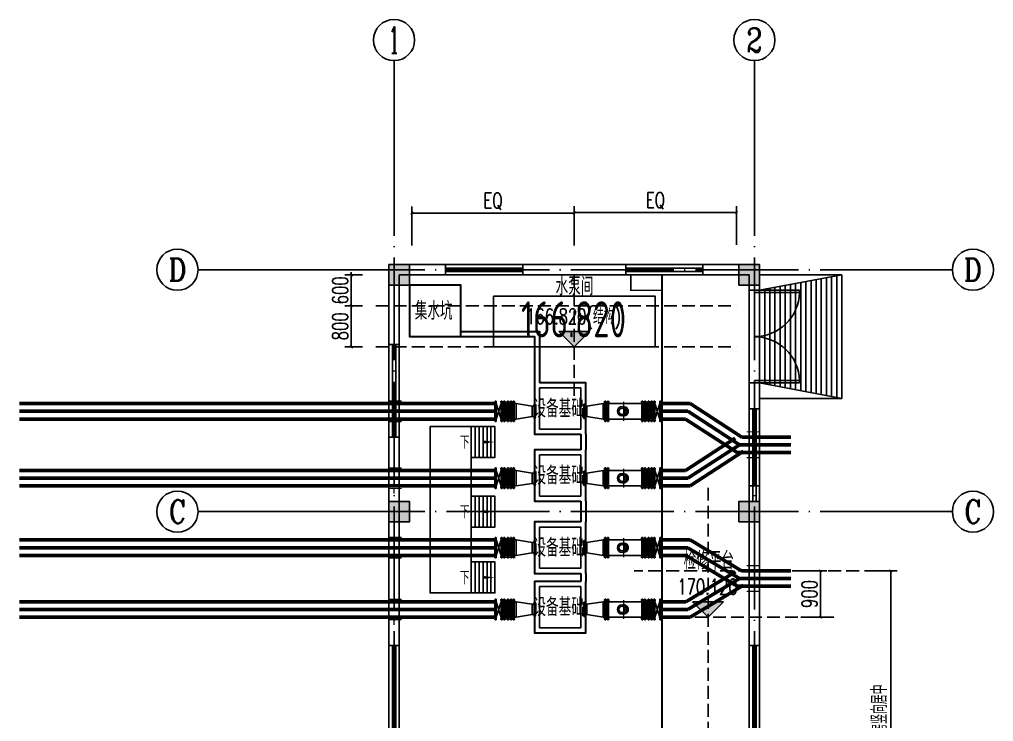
# Model space of a CAD drawing. Header units: millimetres. Extents: x 1742399 to 4898386, y 2481636 to 5226310.
# Drawn here: x 2914090 to 2933012, y 2608306 to 2621944 of the extents above; entities that cross this region are included whole.
import ezdxf
from ezdxf.enums import TextEntityAlignment as Align

# ---------------------------------------------------------------- set-up
doc = ezdxf.new("R2010")
doc.units = ezdxf.units.MM
doc.header["$LTSCALE"] = 1000
for name, pattern in [('ACAD_ISO04W100', [30.5, 24, -3, 0.5, -3]), ('ACAD_ISO10W100', [18, 12, -3, 0, -3]), ('CENTER2', [28.575, 19.05, -3.175, 3.175, -3.175]), ('DASH', [0.35, 0.25, -0.1]), ('DOTE', [2.42, 2, -0.2, 0.02, -0.2])]:
    doc.linetypes.add(name, pattern=pattern)
doc.layers.add('0_提资', color=7, linetype='Continuous', lineweight=50, true_color=0xffffff)
doc.layers.add('管道', color=1, linetype='Continuous', lineweight=50, true_color=0xff0000)
for name, color, linetype in [('AXIS', 3, 'Continuous'), ('AXIS_TEXT', 7, 'Continuous'), ('DOTE', 1, 'DOTE'), ('FLOOR_STEEL', 2, 'Continuous'), ('PUB_DIM', 3, 'Continuous'), ('PUB_HATCH', 8, 'Continuous'), ('STAIR', 2, 'Continuous'), ('STAIR_STEEL', 2, 'Continuous'), ('TWT_DIM', 3, 'Continuous'), ('WALL', 4, 'Continuous'), ('WALL_EXT', 4, 'Continuous'), ('WINDOW', 3, 'Continuous'), ('YHG_填充', 8, 'Continuous'), ('YHG_文字', 7, 'Continuous'), ('YHG_柱', 4, 'Continuous'), ('YHJ_引出、索引', 3, 'Continuous'), ('YHJ_立面_墙线中', 2, 'Continuous'), ('意见', 1, 'Continuous'), ('房间轮廓线', 6, 'Continuous'), ('水泵基础', 7, 'Continuous'), ('电缆沟', 7, 'Continuous'), ('细线', 4, 'Continuous'), ('设备', 161, 'Continuous')]:
    doc.layers.add(name, color=color, linetype=linetype)
for name, color, linetype, lineweight in [('FLOOR', 2, 'Continuous', 30), ('中心线', 1, 'ACAD_ISO04W100', 18), ('中轴', 20, 'ACAD_ISO04W100', 9), ('排水沟', 4, 'Continuous', 30), ('管', 1, 'Continuous', 30), ('集水坑', 4, 'Continuous', 30)]:
    doc.layers.add(name, color=color, linetype=linetype, lineweight=lineweight)
doc.styles.add('_TCH_AXIS', font='COMPLEX', dxfattribs={"bigfont": 'GBCBIG'})
doc.styles.add('_TCH_DIM', font='SIMPLEX', dxfattribs={"bigfont": 'GBCBIG'})
doc.styles.add('_TCH_DIM_T3', font='SIMPLEX', dxfattribs={"width": 0.705882, "bigfont": 'GBCBIG'})
doc.styles.add('COMPLEX', font='COMPLEX')
doc.styles.add('HZ1', font='romans.shx', dxfattribs={"width": 0.7, "bigfont": 'hztxt.shx'})
doc.styles.add('TSSD_Rein', font='TSSDENG', dxfattribs={"width": 0.7, "bigfont": '@1HZTXT'})
doc.styles.add('TSSD_REIN_T3', font='tssdeng.shx', dxfattribs={"width": 0.7, "bigfont": 'hztxt.shx'})
doc.styles.add('tssdeng', font='tssdeng.shx', dxfattribs={"width": 0.7, "bigfont": 'hztxt.shx'})
doc.styles.add('宋体', font='')
doc.styles.get('宋体').set_extended_font_data('SimSun')
doc.dimstyles.new('_TCH_ARCH&&50', dxfattribs={"dimtxt": 148.75, "dimasz": 50, "dimexe": 125, "dimexo": 150, "dimgap": 63.125, "dimtad": 1, "dimdec": 0, "dimzin": 0, "dimdsep": 46, "dimtxsty": '_TCH_DIM_T3', "dimblk": 'ARCHTICK', "dimcen": 0.09, "dimclrt": 7, "dimazin": 2, "dimtfac": 1, "dimtdec": 0, "dimtix": 1, "dimtmove": 2, "dimatfit": 3, "dimfxl": 75, "dimtolj": 1, "dimtzin": 0, "dimarcsym": 0})

# ---------------------------------------------------------------- blocks, each defined once
blk = doc.blocks.new('_AXISO')
blk.add_circle((0, 0), 0.5)
at = {"layer": 'AXIS_TEXT', "style": 'COMPLEX', "width": 1.041667}
blk.add_attdef('A', text='', height=0.56, dxfattribs=at).set_placement((-0.25, -0.28), (0.25, -0.28), align=Align.FIT)
blk = doc.blocks.new('刚性防水套管DN400')
at = {"layer": '中轴', "color": 8, "linetype": 'CENTER2', "ltscale": 10}
blk.add_line((1966752, 2550634), (1967002, 2550634), dxfattribs=at)
at = {"layer": '管', "lineweight": 50, "const_width": 25}
for points in [[(1966752, 2550884), (1967002, 2550884)], [(1966852, 2550884), (1966852, 2550984)], [(1966752, 2550384), (1967002, 2550384)], [(1966852, 2550384), (1966852, 2550284)]]:
    blk.add_lwpolyline(points, dxfattribs=at)
at = {"style": '宋体', "width": 0.7, "flags": 1}
blk.add_attdef('中心标高', (1966552, 2549850), '', height=350, dxfattribs=at)
blk = doc.blocks.new('DN400法兰')
at = {"layer": '中心线', "ltscale": 50}
for p, q in [((-258, 20), (-258, -55)), ((257, 20), (257, -55))]:
    blk.add_line(p, q, dxfattribs=at)
at = {"layer": '设备', "ltscale": 50}
for p, q in [((-240, 0), (-244, -4)), ((-240, 0), (240, 0)), ((240, 0), (244, -4)), ((-283, -30), (-283, -4)), ((282, -4), (-283, -4)), ((282, -30), (282, -4))]:
    blk.add_line(p, q, dxfattribs=at)
at = {"layer": '设备'}
for p, q in [((-240, 0), (240, 0)), ((-283, -30), (282, -30))]:
    blk.add_line(p, q, dxfattribs=at)
blk = doc.blocks.new('DN250法兰')
at = {"layer": '中心线', "ltscale": 50}
for p, q in [((-50, 175), (22, 175)), ((-50, -175), (22, -175))]:
    blk.add_line(p, q, dxfattribs=at)
at = {"layer": '设备', "ltscale": 50}
for p, q in [((-26, 160), (-23, 162)), ((-26, -160), (-26, 160)), ((-26, -160), (-26, 160)), ((-23, 197), (0, 197)), ((-23, 197), (-23, -198)), ((0, 197), (0, -198)), ((-26, -160), (-23, -163)), ((0, -198), (-23, -198))]:
    blk.add_line(p, q, dxfattribs=at)
blk = doc.blocks.new('双盘偏心异径管（平面）')
at = {"layer": '设备'}
for p, q in [((57, 100), (18, 100)), ((57, 100), (373, 150)), ((408, 150), (373, 150)), ((373, 150), (373, -150)), ((57, -100), (18, -100)), ((373, -150), (57, -100)), ((408, -150), (373, -150))]:
    blk.add_line(p, q, dxfattribs=at)
at = {"layer": '设备', "ltscale": 50}
blk.add_line((18, -100), (18, 100), dxfattribs=at)
at = {"layer": '设备'}
blk.add_lwpolyline([(57, -100), (57, 100)], dxfattribs=at)
at = {"layer": '设备', "xscale": 0.7042253521126761, "yscale": 0.7042253521126761, "zscale": 0.7042253521126761, "rotation": 270}
blk.add_blockref('DN400法兰', (430, 0), dxfattribs=at)
at = {"layer": '设备', "xscale": 0.7042253521126761, "yscale": 0.7042253521126761, "zscale": 0.7042253521126761}
blk.add_blockref('DN250法兰', (18, 0), dxfattribs=at)
at = {"layer": '意见', "flags": 1}
blk.add_attdef('规格', (589, -14), '', height=227, dxfattribs=at)
blk = doc.blocks.new('双法兰传力接头')
at = {"layer": '中心线', "ltscale": 5}
for p, q in [((-17, 181), (166, 181)), ((-17, -181), (166, -181))]:
    blk.add_line(p, q, dxfattribs=at)
at = {"layer": '设备', "ltscale": 50}
for p, q in [((72, 199), (89, 199)), ((72, 199), (72, -199)), ((18, 167), (34, 167)), ((47, 141), (47, -141)), ((47, 141), (72, 141)), ((120, 155), (120, -155)), ((120, 155), (131, 155)), ((18, -167), (34, -167)), ((47, -141), (72, -141)), ((120, -155), (131, -155)), ((72, -199), (89, -199))]:
    blk.add_line(p, q, dxfattribs=at)
at = {"layer": '设备'}
for p, q in [((89, -199), (89, 199)), ((34, 167), (47, 141)), ((89, 141), (120, 141)), ((34, -167), (47, -141)), ((89, -141), (120, -141))]:
    blk.add_line(p, q, dxfattribs=at)
at = {"layer": '设备', "yscale": 0.7042253521126761, "zscale": 0.7042253521126761}
for p, xscale, rotation in [((-3, 0), 0.7042253521126761, 90), ((152, 0), -0.7042253521126761, 270)]:
    blk.add_blockref('DN400法兰', p, dxfattribs=dict(at, xscale=xscale, rotation=rotation))
at = {"layer": '意见', "flags": 1}
blk.add_attdef('规格', (193, -29), '', height=94.2, dxfattribs=at)
blk = doc.blocks.new('手动双盘蝶阀')
at = {"layer": '设备', "ltscale": 50}
for p, q in [((50, -150), (-50, 150)), ((-50, -150), (50, 150))]:
    blk.add_line(p, q, dxfattribs=at)
at = {"layer": '设备', "yscale": 0.7042253521126761, "zscale": 0.7042253521126761}
for p, xscale, rotation in [((-71, 0), 0.7042253521126761, 90), ((71, 0), -0.7042253521126761, 270)]:
    blk.add_blockref('DN400法兰', p, dxfattribs=dict(at, xscale=xscale, rotation=rotation))
at = {"layer": '意见', "flags": 1}
blk.add_attdef('规格', (147, 6), '', height=70.4, dxfattribs=at)
blk = doc.blocks.new('双盘异径管')
at = {"layer": '设备'}
for p, q in [((57, 100), (18, 100)), ((57, 100), (373, 150)), ((408, 150), (373, 150)), ((373, 150), (373, -150)), ((57, -100), (18, -100)), ((373, -150), (57, -100)), ((408, -150), (373, -150))]:
    blk.add_line(p, q, dxfattribs=at)
at = {"layer": '设备', "ltscale": 50}
blk.add_line((18, -100), (18, 100), dxfattribs=at)
at = {"layer": '设备'}
blk.add_lwpolyline([(57, -100), (57, 100)], dxfattribs=at)
at = {"layer": '设备', "xscale": 0.7042253521126761, "yscale": 0.7042253521126761, "zscale": 0.7042253521126761, "rotation": 270}
blk.add_blockref('DN400法兰', (430, 0), dxfattribs=at)
at = {"layer": '设备', "xscale": 0.7042253521126761, "yscale": 0.7042253521126761, "zscale": 0.7042253521126761}
blk.add_blockref('DN250法兰', (18, 0), dxfattribs=at)
at = {"layer": '意见', "flags": 1}
blk.add_attdef('规格', (621, -23), '', height=267, dxfattribs=at)
blk = doc.blocks.new('多功能水泵控制阀')
at = {"layer": '中心线', "ltscale": 10}
blk.add_line((296, -183), (296, 183), dxfattribs=at)
at = {"layer": '设备'}
for p, q in [((0, 150), (648, 150)), ((0, -150), (648, -150))]:
    blk.add_line(p, q, dxfattribs=at)
for radius in [91.1, 61.9]:
    blk.add_circle((264, 0), radius, dxfattribs=at)
blk.add_arc((296, 0), 88.6, 264.0575, 95.9425, dxfattribs=at)
at = {"layer": '设备', "yscale": 0.7042253521126761, "zscale": 0.7042253521126761}
for p, xscale, rotation in [((-21, 0), -0.7042253521126761, 90), ((669, 0), 0.7042253521126761, 270)]:
    blk.add_blockref('DN400法兰', p, dxfattribs=dict(at, xscale=xscale, rotation=rotation))
at = {"layer": '意见', "flags": 1}
blk.add_attdef('规格', (114, -565), '', height=244, dxfattribs=at)
blk = doc.blocks.new('电动双盘蝶阀')
at = {"layer": '设备', "ltscale": 50}
for p, q in [((50, -150), (-50, 150)), ((-50, -150), (50, 150))]:
    blk.add_line(p, q, dxfattribs=at)
at = {"layer": '设备', "yscale": 0.7042253521126761, "zscale": 0.7042253521126761}
for p, xscale, rotation in [((-71, 0), 0.7042253521126761, 90), ((71, 0), -0.7042253521126761, 270)]:
    blk.add_blockref('DN400法兰', p, dxfattribs=dict(at, xscale=xscale, rotation=rotation))
at = {"flags": 1}
blk.add_attdef('规格', (120, 51), '', height=10, dxfattribs=at)
blk = doc.blocks.new('平面_平台钢楼梯')
at = {"layer": 'STAIR_STEEL'}
for points in [[(-460.02, 300), (-383.35, 300), (-383.35, -300), (-460.02, -300)], [(-383.35, 300), (-306.68, 300), (-306.68, -300), (-383.35, -300)], [(-306.68, 300), (-230.01, 300), (-230.01, -300), (-306.68, -300)], [(-230.01, 300), (-153.34, 300), (-153.34, -300), (-230.01, -300)], [(-153.34, 300), (-76.67, 300), (-76.67, -300), (-153.34, -300)], [(-76.67, 300), (0, 300), (0, -300), (-76.67, -300)]]:
    blk.add_lwpolyline(points, close=True, dxfattribs=at)
at = {"layer": 'YHJ_引出、索引'}
blk.add_lwpolyline([(-460.02, 0, 0, 0, 0), (0, 0, 0, 60, 0), (-225, 0, 0, 0, 0)], format="xyseb", dxfattribs=at)
at = {"layer": 'YHJ_引出、索引', "color": 7, "style": '_TCH_DIM'}
blk.add_text('下', height=253.19, dxfattribs=at).set_placement((-681.19, -131.25))
blk = doc.blocks.new('刚性防水套管DN300')
at = {"layer": '中轴', "color": 8, "linetype": 'CENTER2', "ltscale": 10}
blk.add_line((1966752, 2550634), (1967002, 2550634), dxfattribs=at)
at = {"layer": '管', "lineweight": 50, "const_width": 25}
for points in [[(1966852, 2550834), (1966852, 2550934)], [(1966752, 2550834), (1967002, 2550834)], [(1966752, 2550434), (1967002, 2550434)], [(1966852, 2550434), (1966852, 2550334)]]:
    blk.add_lwpolyline(points, dxfattribs=at)
at = {"style": '宋体', "width": 0.7, "flags": 1}
blk.add_attdef('中心标高', (1966552, 2549988), '', height=350, dxfattribs=at)
blk = doc.blocks.new('*U1075')
at = {"layer": 'WINDOW'}
for p, q in [((0, 900), (877, 900)), ((0, 900), (0, 855)), ((0, 855), (877, 855)), ((877, 855), (877, 900)), ((0, -855), (877, -855)), ((0, -900), (0, -855)), ((0, -900), (877, -900)), ((877, -855), (877, -900))]:
    blk.add_line(p, q, dxfattribs=at)
at = {"layer": 'WINDOW', "extrusion": (0, 0, -1)}
for centre, major_axis, start_param, end_param in [((0, 877), (620, 620), 0.811042, 2.356194), ((0, -878), (-620, 620), 0.785398, 2.330551)]:
    blk.add_ellipse(centre, major_axis=major_axis, ratio=1, start_param=start_param, end_param=end_param, dxfattribs=at)
at = {"style": 'HZ1', "width": 0.7, "flags": 1}
blk.add_attdef('编号', (-948, -131), '', height=300, dxfattribs=at)
blk = doc.blocks.new('平面_钢爬梯')
at = {"layer": 'YHJ_立面_墙线中', "const_width": 30}
blk.add_lwpolyline([(-600, 0), (-600, -300), (0, -300), (0, 0)], dxfattribs=at)
blk = doc.blocks.new('*U1073')
at = {"layer": 'WINDOW'}
for p, q in [((-100, 0), (100, 0)), ((-100, -1500), (-100, 0)), ((-33, 0), (-33, -1500)), ((33, 0), (33, -1500)), ((100, -1500), (100, 0)), ((100, -1500), (-100, -1500))]:
    blk.add_line(p, q, dxfattribs=at)
at = {"style": 'HZ1', "width": 0.7, "flags": 1}
blk.add_attdef('编号', (-598, -1035), '', height=300, dxfattribs=at)
blk = doc.blocks.new('平面_窗')
at = {"layer": 'WINDOW'}
for p, q in [((-100, 0), (100, 0)), ((-100, -1800), (-100, 0)), ((-33, 0), (-33, -1800)), ((33, 0), (33, -1800)), ((100, -1800), (100, 0)), ((100, -1800), (-100, -1800))]:
    blk.add_line(p, q, dxfattribs=at)
at = {"style": 'HZ1', "width": 0.7, "flags": 1}
blk.add_attdef('编号', (-598, -1035), '', height=300, dxfattribs=at)
blk = doc.blocks.new('*U1072')
at = {"layer": 'STAIR'}
for p, q in [((1600, 2400), (0, 2400)), ((0, 0), (0, 2400)), ((0, 2100), (1600, 2400)), ((1000, 113), (1000, 2287)), ((1100, 94), (1100, 2306)), ((1200, 75), (1200, 2325)), ((1300, 56), (1300, 2344)), ((1400, 38), (1400, 2362)), ((1500, 19), (1500, 2381)), ((1600, 0), (1600, 2400)), ((100, 281), (100, 2119)), ((200, 263), (200, 2138)), ((300, 244), (300, 2156)), ((400, 225), (400, 2175)), ((500, 206), (500, 2194)), ((600, 188), (600, 2213)), ((700, 169), (700, 2231)), ((800, 150), (800, 2250)), ((900, 131), (900, 2269)), ((0, 300), (1600, 0)), ((1600, 0), (0, 0))]:
    blk.add_line(p, q, dxfattribs=at)
at = {"layer": 'WALL'}
blk.add_line((0, 2100), (0, 2200), dxfattribs=at)
blk = doc.blocks.new('*U1058')
at = {"layer": 'PUB_HATCH'}
blk.add_solid([(-200, -200), (200, -200), (-200, 200), (200, 200)], dxfattribs=at)
at = {"layer": 'YHG_柱'}
blk.add_lwpolyline([(-200, -200), (200, -200), (200, 200), (-200, 200)], close=True, dxfattribs=at)
blk = doc.blocks.new('标高_平面标注')
at = {"layer": 'AXIS'}
blk.add_hatch(color=256, dxfattribs=at).paths.add_polyline_path([(0, 0), (300, 300), (-300, 300)])
for p, q in [((0, 0), (-300, 300)), ((300, 300), (-300, 300)), ((0, 0), (300, 300))]:
    blk.add_line(p, q, dxfattribs=at)
at = {"layer": 'AXIS_TEXT', "style": 'HZ1', "width": 0.7, "flags": 4}
blk.add_attdef('标高', text='', height=300, dxfattribs=at).set_placement((-11, 442), align=Align.CENTER)
blk = doc.blocks.new('总平_标高')
at = {"layer": 'TWT_DIM', "color": 3}
blk.add_lwpolyline([(-1556, 989), (1583, 989), (1583, 0), (-1556, 0)], close=True, dxfattribs=at)
at = {"layer": 'TWT_DIM', "color": 3, "style": 'TSSD_Rein', "width": 0.7}
blk.add_attdef('标高', text='', height=700, dxfattribs=at).set_placement((1, 186), align=Align.CENTER)
blk = doc.blocks.new('_ArchTick')
at = {"color": 0, "linetype": 'ByBlock', "const_width": 0.4}
blk.add_lwpolyline([(-0.5, -0.5), (0.5, 0.5)], dxfattribs=at)
blk = doc.blocks.new('*D1106')
at = {"layer": 'Defpoints', "color": 0, "transparency": 16777216}
for p in [(2930486, 2611232), (2930486, 2605482), (2931015, 2605482)]:
    blk.add_point(p, dxfattribs=at)
at = {"layer": 'PUB_DIM', "color": 0, "lineweight": -2, "transparency": 16777216}
for p, q in [((2930636, 2611232), (2931140, 2611232)), ((2931015, 2611232), (2931015, 2605482)), ((2930636, 2605482), (2931140, 2605482))]:
    blk.add_line(p, q, dxfattribs=at)
at = {"layer": 'PUB_DIM', "color": 0, "lineweight": -2, "transparency": 16777216, "xscale": 50, "yscale": 50, "zscale": 50}
for p, rotation in [((2931015, 2611232), 90), ((2931015, 2605482), 270)]:
    blk.add_blockref('_ArchTick', p, dxfattribs=dict(at, rotation=rotation))
at = {"layer": 'PUB_DIM', "color": 7, "transparency": 16777216, "insert": (2930794, 2608357), "char_height": 300, "width": 2505.82, "attachment_point": 5, "rotation": 90, "style": '_TCH_DIM_T3'}
blk.add_mtext('\\A1;水泵房竖向居中', dxfattribs=at)
blk = doc.blocks.new('*D1107')
at = {"layer": 'Defpoints', "color": 0, "transparency": 16777216}
for p in [(2929120, 2611232), (2929120, 2610332), (2929649, 2610332)]:
    blk.add_point(p, dxfattribs=at)
at = {"layer": 'PUB_DIM', "color": 0, "lineweight": -2, "transparency": 16777216}
for p, q in [((2929270, 2611232), (2929774, 2611232)), ((2929649, 2611232), (2929649, 2610332)), ((2929270, 2610332), (2929774, 2610332))]:
    blk.add_line(p, q, dxfattribs=at)
at = {"layer": 'PUB_DIM', "color": 0, "lineweight": -2, "transparency": 16777216, "xscale": 50, "yscale": 50, "zscale": 50}
for p, rotation in [((2929649, 2611232), 90), ((2929649, 2610332), 270)]:
    blk.add_blockref('_ArchTick', p, dxfattribs=dict(at, rotation=rotation))
at = {"layer": 'PUB_DIM', "color": 7, "transparency": 16777216, "insert": (2929436, 2610782), "char_height": 300, "width": 60, "attachment_point": 5, "rotation": 90, "style": '_TCH_DIM_T3'}
blk.add_mtext('\\A1;900', dxfattribs=at)
blk = doc.blocks.new('*D1111')
at = {"layer": 'Defpoints', "color": 0, "transparency": 16777216}
for p in [(2920907, 2616982), (2920535, 2616382), (2920907, 2616382)]:
    blk.add_point(p, dxfattribs=at)
at = {"layer": 'PUB_DIM', "color": 0, "lineweight": -2, "transparency": 16777216}
for p, q in [((2920757, 2616982), (2920410, 2616982)), ((2920535, 2616982), (2920535, 2617032)), ((2920535, 2616982), (2920535, 2616382)), ((2920757, 2616382), (2920410, 2616382)), ((2920535, 2616382), (2920535, 2616332))]:
    blk.add_line(p, q, dxfattribs=at)
at = {"layer": 'PUB_DIM', "color": 0, "lineweight": -2, "transparency": 16777216, "xscale": 50, "yscale": 50, "zscale": 50}
for p, rotation in [((2920535, 2616982), 270), ((2920535, 2616382), 90)]:
    blk.add_blockref('_ArchTick', p, dxfattribs=dict(at, rotation=rotation))
at = {"layer": 'PUB_DIM', "color": 7, "transparency": 16777216, "insert": (2920322, 2616682), "char_height": 300, "attachment_point": 5, "rotation": 90, "style": '_TCH_DIM_T3'}
blk.add_mtext('\\A1;600', dxfattribs=at)
blk = doc.blocks.new('*D1108')
at = {"layer": 'Defpoints', "color": 0, "transparency": 16777216}
for p in [(2920907, 2616382), (2920535, 2615582), (2920907, 2615582)]:
    blk.add_point(p, dxfattribs=at)
at = {"layer": 'PUB_DIM', "color": 0, "lineweight": -2, "transparency": 16777216}
for p, q in [((2920757, 2616382), (2920410, 2616382)), ((2920535, 2616382), (2920535, 2615582)), ((2920757, 2615582), (2920410, 2615582))]:
    blk.add_line(p, q, dxfattribs=at)
at = {"layer": 'PUB_DIM', "color": 0, "lineweight": -2, "transparency": 16777216, "xscale": 50, "yscale": 50, "zscale": 50}
for p, rotation in [((2920535, 2616382), 90), ((2920535, 2615582), 270)]:
    blk.add_blockref('_ArchTick', p, dxfattribs=dict(at, rotation=rotation))
at = {"layer": 'PUB_DIM', "color": 7, "transparency": 16777216, "insert": (2920322, 2615982), "char_height": 300, "attachment_point": 5, "rotation": 90, "style": '_TCH_DIM_T3'}
blk.add_mtext('\\A1;800', dxfattribs=at)
blk = doc.blocks.new('*D1109')
at = {"layer": 'Defpoints', "color": 0, "transparency": 16777216}
for p in [(2924867, 2618184), (2921712, 2617405), (2924867, 2617405)]:
    blk.add_point(p, dxfattribs=at)
at = {"layer": 'PUB_DIM', "color": 0, "lineweight": -2, "transparency": 16777216}
for p, q in [((2921712, 2617555), (2921712, 2618309)), ((2924867, 2617555), (2924867, 2618309)), ((2921712, 2618184), (2924867, 2618184))]:
    blk.add_line(p, q, dxfattribs=at)
at = {"layer": 'PUB_DIM', "color": 0, "lineweight": -2, "transparency": 16777216, "xscale": 50, "yscale": 50, "zscale": 50, "rotation": 180}
blk.add_blockref('_ArchTick', (2921712, 2618184), dxfattribs=at)
at = {"layer": 'PUB_DIM', "color": 0, "lineweight": -2, "transparency": 16777216, "xscale": 50, "yscale": 50, "zscale": 50}
blk.add_blockref('_ArchTick', (2924867, 2618184), dxfattribs=at)
at = {"layer": 'PUB_DIM', "color": 7, "transparency": 16777216, "insert": (2923289, 2618412), "char_height": 300, "attachment_point": 5, "style": '_TCH_DIM_T3'}
blk.add_mtext('\\A1;EQ', dxfattribs=at)
blk = doc.blocks.new('*D1110')
at = {"layer": 'Defpoints', "color": 0, "transparency": 16777216}
for p in [(2928021, 2618193), (2924867, 2617414), (2928021, 2617414)]:
    blk.add_point(p, dxfattribs=at)
at = {"layer": 'PUB_DIM', "color": 0, "lineweight": -2, "transparency": 16777216}
for p, q in [((2924867, 2617564), (2924867, 2618318)), ((2928021, 2617564), (2928021, 2618318)), ((2924867, 2618193), (2928021, 2618193))]:
    blk.add_line(p, q, dxfattribs=at)
at = {"layer": 'PUB_DIM', "color": 0, "lineweight": -2, "transparency": 16777216, "xscale": 50, "yscale": 50, "zscale": 50, "rotation": 180}
blk.add_blockref('_ArchTick', (2924867, 2618193), dxfattribs=at)
at = {"layer": 'PUB_DIM', "color": 0, "lineweight": -2, "transparency": 16777216, "xscale": 50, "yscale": 50, "zscale": 50}
blk.add_blockref('_ArchTick', (2928021, 2618193), dxfattribs=at)
at = {"layer": 'PUB_DIM', "color": 7, "transparency": 16777216, "insert": (2926444, 2618420), "char_height": 300, "attachment_point": 5, "style": '_TCH_DIM_T3'}
blk.add_mtext('\\A1;EQ', dxfattribs=at)

msp = doc.modelspace()

# ---------------------------------------------------------------- linework, layer by layer
at = {"layer": '0_提资', "color": 8}
for p, q in [((2923327, 2614482.3), (2914090.3, 2614482.3)), ((2923327, 2614182.3), (2914090.3, 2614182.3)), ((2923327, 2613182.3), (2914090.3, 2613182.3)), ((2923327, 2612882.3), (2914090.3, 2612882.3)), ((2923327, 2611832.3), (2914090.3, 2611832.3)), ((2923327, 2611532.3), (2914090.3, 2611532.3)), ((2923327, 2610632.3), (2914090.3, 2610632.3)), ((2923327, 2610332.3), (2914090.3, 2610332.3))]:
    msp.add_line(p, q, dxfattribs=at)
at = {"layer": '0_提资', "color": 8, "linetype": 'ACAD_ISO10W100'}
for p, q in [((2923327, 2614332.3), (2914090.3, 2614332.3)), ((2923327, 2613032.3), (2914090.3, 2613032.3)), ((2923327, 2611682.3), (2914090.3, 2611682.3)), ((2923327, 2610482.3), (2914090.3, 2610482.3))]:
    msp.add_line(p, q, dxfattribs=at)
at = {"layer": 'AXIS'}
for p, q in [((2921366.6, 2618082.3), (2921366.6, 2621143.6)), ((2928366.6, 2618082.3), (2928366.6, 2621143.6)), ((2919963.6, 2617082.3), (2917559.4, 2617082.3)), ((2930894.1, 2617082.3), (2932212.2, 2617082.3)), ((2919963.6, 2612382.3), (2917559.4, 2612382.3)), ((2930894.1, 2612382.3), (2932212.2, 2612382.3))]:
    msp.add_line(p, q, dxfattribs=at)
msp.add_lwpolyline([(2928266.6, 2616982.3), (2928266.6, 2605482.3)], dxfattribs=at)
at = {"layer": 'DOTE'}
for p, q in [((2921366.6, 2598382.3), (2921366.6, 2618082.3)), ((2928366.6, 2598382.3), (2928366.6, 2618082.3)), ((2919963.6, 2617082.3), (2930894.1, 2617082.3)), ((2919963.6, 2612382.3), (2930894.1, 2612382.3))]:
    msp.add_line(p, q, dxfattribs=at)
at = {"layer": 'FLOOR'}
msp.add_lwpolyline([(2926566.6, 2616982.3), (2926566.6, 2605482.3)], dxfattribs=at)
at = {"layer": 'FLOOR_STEEL'}
msp.add_lwpolyline([(2922866.6, 2610804.8), (2922066.6, 2610804.8), (2922066.6, 2614035), (2922866.6, 2614035)], close=True, dxfattribs=at)
at = {"layer": 'WALL_EXT'}
for p, q in [((2922366.6, 2617182.3), (2921666.6, 2617182.3)), ((2922366.6, 2616982.3), (2922366.6, 2617182.3)), ((2925866.6, 2617182.3), (2923866.6, 2617182.3)), ((2923866.6, 2617182.3), (2923866.6, 2616982.3)), ((2925866.6, 2616982.3), (2925866.6, 2617182.3)), ((2928066.6, 2617182.3), (2927366.6, 2617182.3)), ((2927366.6, 2617182.3), (2927366.6, 2616982.3)), ((2921666.6, 2616982.3), (2922366.6, 2616982.3)), ((2923866.6, 2616982.3), (2925866.6, 2616982.3)), ((2927366.6, 2616982.3), (2928066.6, 2616982.3)), ((2921266.6, 2616782.3), (2921266.6, 2615632.3)), ((2921466.6, 2615632.3), (2921466.6, 2616782.3)), ((2928266.6, 2616782.3), (2928266.6, 2616682.3)), ((2928466.6, 2616682.3), (2928466.6, 2616782.3)), ((2928266.6, 2616682.3), (2928466.6, 2616682.3)), ((2921266.6, 2615632.3), (2921466.6, 2615632.3)), ((2928266.6, 2614882.3), (2928266.6, 2614382.3)), ((2928466.6, 2614882.3), (2928266.6, 2614882.3)), ((2928466.6, 2614382.3), (2928466.6, 2614882.3)), ((2928266.6, 2614382.3), (2928466.6, 2614382.3)), ((2921466.6, 2613832.3), (2921266.6, 2613832.3)), ((2921266.6, 2613832.3), (2921266.6, 2612582.3)), ((2921466.6, 2612582.3), (2921466.6, 2613832.3)), ((2928266.6, 2612582.3), (2928266.6, 2612882.3)), ((2928266.6, 2612882.3), (2928466.6, 2612882.3)), ((2928466.6, 2612882.3), (2928466.6, 2612582.3)), ((2928466.6, 2612582.3), (2928266.6, 2612582.3)), ((2928266.6, 2612582.3), (2928266.6, 2612582.3)), ((2928466.6, 2612582.3), (2928466.6, 2612582.3)), ((2921266.6, 2612182.3), (2921266.6, 2609782.3)), ((2921466.6, 2609782.3), (2921466.6, 2612182.3)), ((2928266.6, 2612182.3), (2928266.6, 2609782.3)), ((2928466.6, 2609782.3), (2928466.6, 2612182.3)), ((2921266.6, 2609782.3), (2921466.6, 2609782.3)), ((2928266.6, 2609782.3), (2928466.6, 2609782.3))]:
    msp.add_line(p, q, dxfattribs=at)
at = {"layer": 'YHG_填充', "linetype": 'DASH'}
for points in [[(2924866.6, 2616982.3), (2924866.6, 2614588)], [(2921011.9, 2616382.3), (2928012, 2616382.3)], [(2921011.9, 2615582.3), (2928012, 2615582.3)], [(2927466.6, 2612847.9), (2927466.6, 2605482.3)], [(2930752.7, 2611232.3), (2926031.4, 2611232.3)], [(2929913.1, 2610332.3), (2926031.4, 2610332.3)]]:
    msp.add_lwpolyline(points, dxfattribs=at)
at = {"layer": '房间轮廓线'}
msp.add_lwpolyline([(2921466.6, 2616982.3), (2928266.6, 2616982.3), (2928266.6, 2605482.3), (2921466.6, 2605482.3)], close=True, dxfattribs=at)
at = {"layer": '排水沟'}
for points in [[(2922666.6, 2615882.3), (2924195, 2615882.3), (2924195, 2614885)], [(2922666.6, 2615782.3), (2924095, 2615782.3), (2924095, 2614885)], [(2924095, 2614885), (2924095, 2613885), (2924995, 2613885)], [(2925095, 2613885), (2925095, 2614885), (2924195, 2614885)], [(2924995, 2613885), (2924995, 2613585)], [(2925095, 2613885), (2925095, 2613585)], [(2924995, 2613585), (2924095, 2613585), (2924095, 2612585), (2924995, 2612585)], [(2925095, 2612585), (2925095, 2613585)], [(2924995, 2612585), (2924995, 2612182.5)], [(2925095, 2612585), (2925095, 2612182.5)], [(2924995, 2612182.5), (2924095, 2612182.5), (2924095, 2611182.5), (2924995, 2611182.5)], [(2925095, 2611182.5), (2925095, 2612182.5)], [(2924995, 2611182.5), (2924995, 2611027)], [(2925095, 2611182.5), (2925095, 2611027)], [(2924995, 2611027), (2924095, 2611027), (2924095, 2610027), (2925095, 2610027), (2925095, 2611027)]]:
    msp.add_lwpolyline(points, dxfattribs=at)
at = {"layer": '水泵基础'}
for points in [[(2924195, 2613985), (2924995, 2613985), (2924995, 2614785), (2924195, 2614785)], [(2924195, 2612685), (2924995, 2612685), (2924995, 2613485), (2924195, 2613485)], [(2924195, 2611282.5), (2924995, 2611282.5), (2924995, 2612082.5), (2924195, 2612082.5)], [(2924195, 2610127), (2924995, 2610127), (2924995, 2610927), (2924195, 2610927)]]:
    msp.add_lwpolyline(points, close=True, dxfattribs=at)
at = {"layer": '管道', "color": 8}
for p, q in [((2926566.6, 2614482.3), (2927120, 2614482.3)), ((2927120, 2614482.3), (2928120, 2613832.3)), ((2926566.6, 2614182.3), (2927031, 2614182.3)), ((2927031, 2614182.3), (2928031, 2613532.3)), ((2927031, 2613182.3), (2927993.8, 2613808.1)), ((2928120, 2613832.3), (2929075.5, 2613832.3)), ((2927120, 2612882.3), (2928157.3, 2613556.6)), ((2928031, 2613532.3), (2929075.5, 2613532.3)), ((2926566.6, 2613182.3), (2927031, 2613182.3)), ((2926566.6, 2612882.3), (2927120, 2612882.3)), ((2926566.6, 2611832.3), (2927117.1, 2611832.3)), ((2927117.1, 2611832.3), (2928117.1, 2611232.3)), ((2926566.6, 2611532.3), (2927034, 2611532.3)), ((2927034, 2611532.3), (2928034, 2610932.3)), ((2928117.1, 2611232.3), (2929075.5, 2611232.3)), ((2927034, 2610632.3), (2927998.3, 2611210.9)), ((2927117.1, 2610332.3), (2928152.7, 2610953.7)), ((2928034, 2610932.3), (2929075.5, 2610932.3)), ((2926566.6, 2610632.3), (2927034, 2610632.3)), ((2926566.6, 2610332.3), (2927117.1, 2610332.3))]:
    msp.add_line(p, q, dxfattribs=at)
at = {"layer": '管道', "color": 8, "linetype": 'ACAD_ISO10W100'}
for p, q in [((2926566.6, 2614332.3), (2927075.5, 2614332.3)), ((2927075.5, 2614332.3), (2928075.5, 2613682.3)), ((2927075.5, 2613032.3), (2928075.5, 2613682.3)), ((2928075.5, 2613682.3), (2929075.5, 2613682.3)), ((2926566.6, 2613032.3), (2927075.5, 2613032.3)), ((2926566.6, 2611682.3), (2927075.5, 2611682.3)), ((2927075.5, 2611682.3), (2928075.5, 2611082.3)), ((2927075.5, 2610482.3), (2928075.5, 2611082.3)), ((2928075.5, 2611082.3), (2929075.5, 2611082.3)), ((2926566.6, 2610482.3), (2927075.5, 2610482.3))]:
    msp.add_line(p, q, dxfattribs=at)
at = {"layer": '细线'}
msp.add_lwpolyline([(2928466.6, 2616682.3), (2928466.6, 2614882.3)], dxfattribs=at)
at = {"layer": '集水坑'}
msp.add_lwpolyline([(2922666.6, 2615782.3), (2922666.6, 2616782.3), (2921666.6, 2616782.3), (2921666.6, 2615782.3), (2922666.6, 2615782.3)], dxfattribs=at)

# ---------------------------------------------------------------- block references
for name, p in [('*U1058', (2921466.6, 2616982.3)), ('*U1058', (2928266.6, 2616982.3)), ('*U1072', (2928466.6, 2614582.3)), ('*U1075', (2928366.6, 2615782.3)), ('平面_窗', (2921366.6, 2615632.3)), ('平面_窗', (2928366.6, 2614382.3)), ('*U1058', (2921466.6, 2612382.3)), ('*U1058', (2928266.6, 2612382.3)), ('平面_窗', (2921366.6, 2609782.3)), ('平面_窗', (2928366.6, 2609782.3))]:
    msp.add_blockref(name, p)
at = {"rotation": 90}
for p in [(2922366.6, 2617082.3), (2925866.6, 2617082.3)]:
    msp.add_blockref('*U1073', p, dxfattribs=at)
msp.add_blockref('总平_标高', (2924853.1, 2615582.3)).add_auto_attribs({'标高': '166.820'})
ref = msp.add_blockref('标高_平面标注', (2924866.6, 2615582.3))
ref.add_attrib('标高', '166.820(结构)', dxfattribs={"layer": 'AXIS_TEXT', "height": 300, "style": 'HZ1', "width": 0.7}).set_placement((2924855.6, 2616024.7), align=Align.CENTER)
ref = msp.add_blockref('标高_平面标注', (2927466.6, 2610332.3))
ref.add_attrib('标高', '170.120', dxfattribs={"layer": 'AXIS_TEXT', "height": 300, "style": 'HZ1', "width": 0.7}).set_placement((2927455.6, 2610774.7), align=Align.CENTER)
at = {"layer": '0_提资'}
for name, p in [('手动双盘蝶阀', (2923398.4, 2614332.3)), ('双法兰传力接头', (2923500.3, 2614332.3)), ('双盘异径管', (2925053.7, 2614332.3)), ('多功能水泵控制阀', (2925531.9, 2614332.3)), ('双法兰传力接头', (2926231.3, 2614332.3)), ('电动双盘蝶阀', (2926482.4, 2614332.3)), ('手动双盘蝶阀', (2923398.4, 2613032.3)), ('双法兰传力接头', (2923500.3, 2613032.3)), ('双盘异径管', (2925053.7, 2613032.3)), ('多功能水泵控制阀', (2925531.9, 2613032.3)), ('双法兰传力接头', (2926231.3, 2613032.3)), ('电动双盘蝶阀', (2926482.4, 2613032.3)), ('手动双盘蝶阀', (2923398.4, 2611682.3)), ('双法兰传力接头', (2923500.3, 2611682.3)), ('双盘异径管', (2925053.7, 2611682.3)), ('多功能水泵控制阀', (2925531.9, 2611682.3)), ('双法兰传力接头', (2926231.3, 2611682.3)), ('电动双盘蝶阀', (2926482.4, 2611682.3)), ('手动双盘蝶阀', (2923398.4, 2610482.3)), ('双法兰传力接头', (2923500.3, 2610482.3)), ('双盘异径管', (2925053.7, 2610482.3)), ('多功能水泵控制阀', (2925531.9, 2610482.3)), ('双法兰传力接头', (2926231.3, 2610482.3)), ('电动双盘蝶阀', (2926482.4, 2610482.3))]:
    msp.add_blockref(name, p, dxfattribs=at)
at = {"layer": '0_提资', "rotation": 180}
for p in [(2924109.5, 2614332.3), (2924109.5, 2613032.3), (2924109.5, 2611682.3), (2924109.5, 2610482.3)]:
    msp.add_blockref('双盘偏心异径管（平面）', p, dxfattribs=at)
at = {"layer": 'AXIS'}
ref = msp.add_blockref('_AXISO', (2921366.6, 2621543.6), dxfattribs=dict(at, xscale=800, yscale=800, zscale=800))
ref.add_attrib('A', '1', dxfattribs={"layer": 'AXIS_TEXT', "height": 514.7, "style": '_TCH_AXIS'}).set_placement((2921256.3, 2621286.3), (2921476.9, 2621286.3), align=Align.FIT)
ref = msp.add_blockref('_AXISO', (2928366.6, 2621543.6), dxfattribs=dict(at, xscale=800, yscale=800, zscale=800))
ref.add_attrib('A', '2', dxfattribs={"layer": 'AXIS_TEXT', "height": 465.9, "style": '_TCH_AXIS'}).set_placement((2928211.2, 2621310.7), (2928521.9, 2621310.7), align=Align.FIT)
ref = msp.add_blockref('_AXISO', (2917159.4, 2617082.3), dxfattribs=dict(at, xscale=800, yscale=800, zscale=800))
ref.add_attrib('A', 'D', dxfattribs={"layer": 'AXIS_TEXT', "height": 435.3, "style": '_TCH_AXIS'}).set_placement((2916983.3, 2616864.7), (2917335.6, 2616864.7), align=Align.FIT)
ref = msp.add_blockref('_AXISO', (2932612.2, 2617082.3), dxfattribs=dict(at, xscale=800, yscale=800, zscale=800))
ref.add_attrib('A', 'D', dxfattribs={"layer": 'AXIS_TEXT', "height": 435.3, "style": '_TCH_AXIS'}).set_placement((2932436.1, 2616864.7), (2932788.4, 2616864.7), align=Align.FIT)
ref = msp.add_blockref('_AXISO', (2917159.4, 2612382.3), dxfattribs=dict(at, xscale=800, yscale=800, zscale=800))
ref.add_attrib('A', 'C', dxfattribs={"layer": 'AXIS_TEXT', "height": 455.7, "style": '_TCH_AXIS'}).set_placement((2916996.7, 2612154.5), (2917322.2, 2612154.5), align=Align.FIT)
ref = msp.add_blockref('_AXISO', (2932612.2, 2612382.3), dxfattribs=dict(at, xscale=800, yscale=800, zscale=800))
ref.add_attrib('A', 'C', dxfattribs={"layer": 'AXIS_TEXT', "height": 455.7, "style": '_TCH_AXIS'}).set_placement((2932449.5, 2612154.5), (2932775, 2612154.5), align=Align.FIT)
at = {"layer": 'Defpoints'}
msp.add_blockref('平面_钢爬梯', (2926566.6, 2616982.3), dxfattribs=at)
at = {"layer": 'STAIR'}
for p in [(2923326.6, 2613735), (2923326.6, 2612382.3), (2923326.6, 2611104.8)]:
    msp.add_blockref('平面_平台钢楼梯', p, dxfattribs=at)
at = {"layer": '管', "lineweight": 50}
for p in [(954514.1, 63698), (954514.1, 62398), (954514.1, 61048), (954514.1, 59848)]:
    msp.add_blockref('刚性防水套管DN300', p, dxfattribs=at)
at = {"layer": '管', "lineweight": 50, "rotation": 180}
for p in [(4895219, 5164316.7), (4895219, 5161716.7)]:
    msp.add_blockref('刚性防水套管DN400', p, dxfattribs=at)

# ---------------------------------------------------------------- texts
at = {"layer": 'PUB_DIM', "color": 7, "insert": (2924872.7, 2616758.9), "char_height": 350, "attachment_point": 5, "style": 'TSSD_REIN_T3'}
msp.add_mtext('\\A1;水泵间', dxfattribs=at)
at = {"layer": 'YHG_文字', "color": 7, "char_height": 350, "attachment_point": 5, "style": 'TSSD_REIN_T3'}
for s, insert in [('\\A1;集水坑', (2922137.1, 2616282.6)), ('\\A1;设备基础', (2924564.1, 2614386.9)), ('\\A1;设备基础', (2924564.1, 2613086.9)), ('\\A1;设备基础', (2924564.1, 2611684.4)), ('\\A1;设备基础', (2924564.1, 2610528.8))]:
    msp.add_mtext(s, dxfattribs=dict(at, insert=insert))
at = {"layer": '电缆沟', "ltscale": 1.5, "style": 'tssdeng', "width": 0.7}
msp.add_text('检修平台', height=350, dxfattribs=at).set_placement((2926992.2, 2611257.7))

# ---------------------------------------------------------------- dimensions: what is measured, and where the dimension line sits
at = {"layer": 'PUB_DIM', "color": 8}
for p1, p2, distance, text, picture, middle in [((2921712, 2617405.4), (2924866.6, 2617405.4), 778.8, 'EQ', '*D1109', (2923289.3, 2618411.6)), ((2924866.6, 2617414.2), (2928021.1, 2617414.2), 778.8, 'EQ', '*D1110', (2926443.8, 2618420.4)), ((2930486.4, 2611232.3), (2930486.4, 2605482.3), 528.9, '水泵房竖向居中', '*D1106', (2930793.9, 2608357.3))]:
    dim = msp.add_aligned_dim(p1=p1, p2=p2, distance=distance, text=text, dimstyle='_TCH_ARCH&&50', override={"dimtxt": 300}, dxfattribs=at)
    dim.commit()
    dim.dimension.update_dxf_attribs({"geometry": picture, "text_midpoint": middle})
for base, p1, p2, picture, middle in [((2920535.4, 2616382.3), (2920907.1, 2616982.3), (2920907.1, 2616382.3), '*D1111', (2920322.3, 2616682.3)), ((2920535.4, 2615582.3), (2920907.1, 2616382.3), (2920907.1, 2615582.3), '*D1108', (2920322.3, 2615982.3))]:
    dim = msp.add_linear_dim(base=base, p1=p1, p2=p2, angle=90, dimstyle='_TCH_ARCH&&50', override={"dimtxt": 300}, dxfattribs=at)
    dim.commit()
    dim.dimension.update_dxf_attribs({"geometry": picture, "text_midpoint": middle})
dim = msp.add_aligned_dim(p1=(2929120.2, 2611232.3), p2=(2929120.2, 2610332.3), distance=528.9, dimstyle='_TCH_ARCH&&50', override={"dimtxt": 300}, dxfattribs=at)
dim.commit()
dim.dimension.update_dxf_attribs({"geometry": '*D1107', "text_midpoint": (2929435.9, 2610782.3)})

doc.saveas('drawing.dxf')
